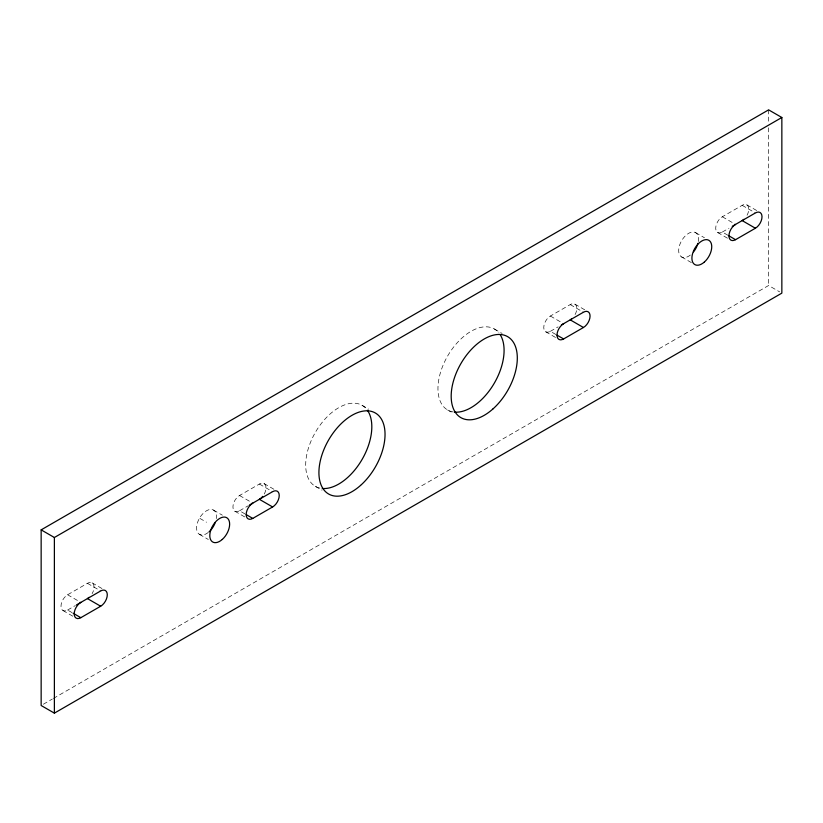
<?xml version="1.0" encoding="UTF-8"?>
<svg xmlns="http://www.w3.org/2000/svg" width="823" height="823" viewBox="0 0 823 823"><rect width="100%" height="100%" fill="white"/><g stroke="black" fill="none" stroke-linecap="round" stroke-linejoin="round"><path stroke-width="0.62" stroke-dasharray="4.12 3.09" d="M72.013 612.59L67.599 610.049A9.351 5.401 -60 0 1 60.995 606.232A9.351 5.401 -60 0 1 67.599 594.772L87.444 583.322A9.351 5.401 -60 0 1 93.555 584.505A9.351 5.401 -60 0 1 92.125 593.661M245.059 513.953L239.555 510.774A9.351 5.401 -60 0 1 232.94 506.958A9.351 5.401 -60 0 1 239.555 495.497L259.389 484.047A9.351 5.401 -60 0 1 265.5 485.231A9.351 5.401 -60 0 1 264.07 494.386M555.895 334.498L550.381 331.319A9.351 5.401 -60 0 1 543.766 327.503A9.351 5.401 -60 0 1 550.381 316.042L570.226 304.592A9.351 5.401 -60 0 1 576.326 305.775A9.351 5.401 -60 0 1 574.896 314.931M727.841 235.224L722.327 232.045A9.351 5.401 -60 0 1 715.712 228.228A9.351 5.401 -60 0 1 722.327 216.768L742.171 205.318A9.351 5.401 -60 0 1 748.282 206.501A9.351 5.401 -60 0 1 746.842 215.657M67.599 610.049L75.315 605.594M239.555 510.774L248.371 505.682M550.381 331.319L558.097 326.865M722.327 232.045L728.941 228.228M43.372 704.221L52.271 699.077M53.382 698.439L768.62 285.499L779.648 291.867M746.842 204.855L756.769 210.585M742.171 205.318L755.401 212.951M722.327 216.768L735.556 224.412M717.656 232.508L727.573 238.238M695.62 232.652L704.437 237.744M681.588 256.951L691.505 262.671M574.896 304.129L584.814 309.849M570.226 304.592L583.445 312.226M550.381 316.042L563.611 323.686M545.7 331.782L555.628 337.512M494.407 329.005L502.123 333.459M447.64 409.998L453.154 413.177M362.13 405.369L368.745 409.185M315.374 486.362L321.988 490.179M264.07 483.585L275.088 489.942M259.389 484.047L272.619 491.681M239.555 495.497L252.774 503.141M234.874 511.237L244.791 516.967M213.507 510.075L222.333 515.167M199.886 518.408L206.501 522.224M199.485 534.374L208.301 539.466M92.125 582.859L102.042 588.579M87.444 583.322L100.673 590.955M67.599 594.772L80.829 602.405M62.929 610.512L72.846 616.242M768.62 109.86L768.62 122.678M768.62 127.812L768.62 285.499M208.219 532.502A14.032 8.096 -60 0 1 196.594 528.603A14.032 8.096 -60 0 1 207.077 510.455A14.032 8.096 -60 0 1 216.264 518.572M690.322 255.079A14.032 8.096 -60 0 1 678.687 250.861A14.032 8.096 -60 0 1 689.756 232.755A14.032 8.096 -60 0 1 698.182 242.229M319.797 488.09A46.767 26.994 -60 0 1 315.888 431.478A46.767 26.994 -60 0 1 366.647 409.257M453.257 411.963A46.767 26.994 -60 0 1 447.64 355.999A46.767 26.994 -60 0 1 498.913 332.893"/><path stroke-width="1.23" d="M41.15 529.868L768.62 109.86L781.85 117.494L781.85 293.132L54.38 713.14L41.15 705.506L41.15 529.868L54.38 537.501L781.85 117.494M76.426 604.956L100.673 590.955A9.351 5.401 -60 0 1 107.288 594.772A9.351 5.401 -60 0 1 100.673 606.232L80.829 617.682L73.113 613.228M249.472 505.044L272.619 491.681A9.351 5.401 -60 0 1 279.234 495.497A9.351 5.401 -60 0 1 272.619 506.958L252.774 518.408L246.17 514.591A9.351 5.401 -60 0 1 252.774 503.141M561.399 324.951L583.445 312.226A9.351 5.401 -60 0 1 590.06 316.042A9.351 5.401 -60 0 1 583.445 327.503L563.611 338.953L556.996 335.136A9.351 5.401 -60 0 1 563.611 323.686M732.254 226.315L755.401 212.951A9.351 5.401 -60 0 1 762.005 216.768A9.351 5.401 -60 0 1 755.401 228.228L735.556 239.678L728.941 235.862A9.351 5.401 -60 0 1 735.556 224.412M755.401 228.228L742.171 220.595A9.351 5.401 -60 0 0 743.879 219.34M583.445 327.503L570.226 319.859A9.351 5.401 -60 0 0 571.934 318.614M272.619 506.958L259.389 499.314A9.351 5.401 -60 0 0 262.702 496.382M100.673 606.232L87.444 598.588A9.351 5.401 -60 0 0 89.151 597.344M54.38 537.501L54.38 713.14M215.091 522.986A14.032 8.096 -60 0 1 209.063 531.802M697.925 243.33A14.032 8.096 -60 0 1 693.563 251.859M367.387 410.235A46.767 26.994 -60 0 1 362.13 459.368A46.767 26.994 -60 0 1 322.215 488.481M500.25 334.776A46.767 26.994 -60 0 1 493.965 383.744A46.767 26.994 -60 0 1 454.491 412.117M563.611 338.953A9.351 5.401 -60 0 1 556.996 335.136M80.829 617.682A9.351 5.401 -60 0 1 74.214 613.865A9.351 5.401 -60 0 1 80.829 602.405M252.774 518.408A9.351 5.401 -60 0 1 246.17 514.591M735.556 239.678A9.351 5.401 -60 0 1 728.941 235.862M222.292 539.435A14.032 8.096 -60 0 0 226.737 517.708A14.032 8.096 -60 0 0 210.143 532.43A14.032 8.096 -60 0 0 222.292 539.435M704.395 262.012A14.032 8.096 -60 0 0 708.84 240.285A14.032 8.096 -60 0 0 692.246 255.007A14.032 8.096 -60 0 0 704.395 262.012M360.536 485.436A46.767 26.994 -60 0 0 375.36 413.002A46.767 26.994 -60 0 0 320.044 462.063A46.767 26.994 -60 0 0 360.536 485.436M492.802 409.072A46.767 26.994 -60 0 0 507.626 336.638A46.767 26.994 -60 0 0 452.311 385.699A46.767 26.994 -60 0 0 492.802 409.072"/></g></svg>
